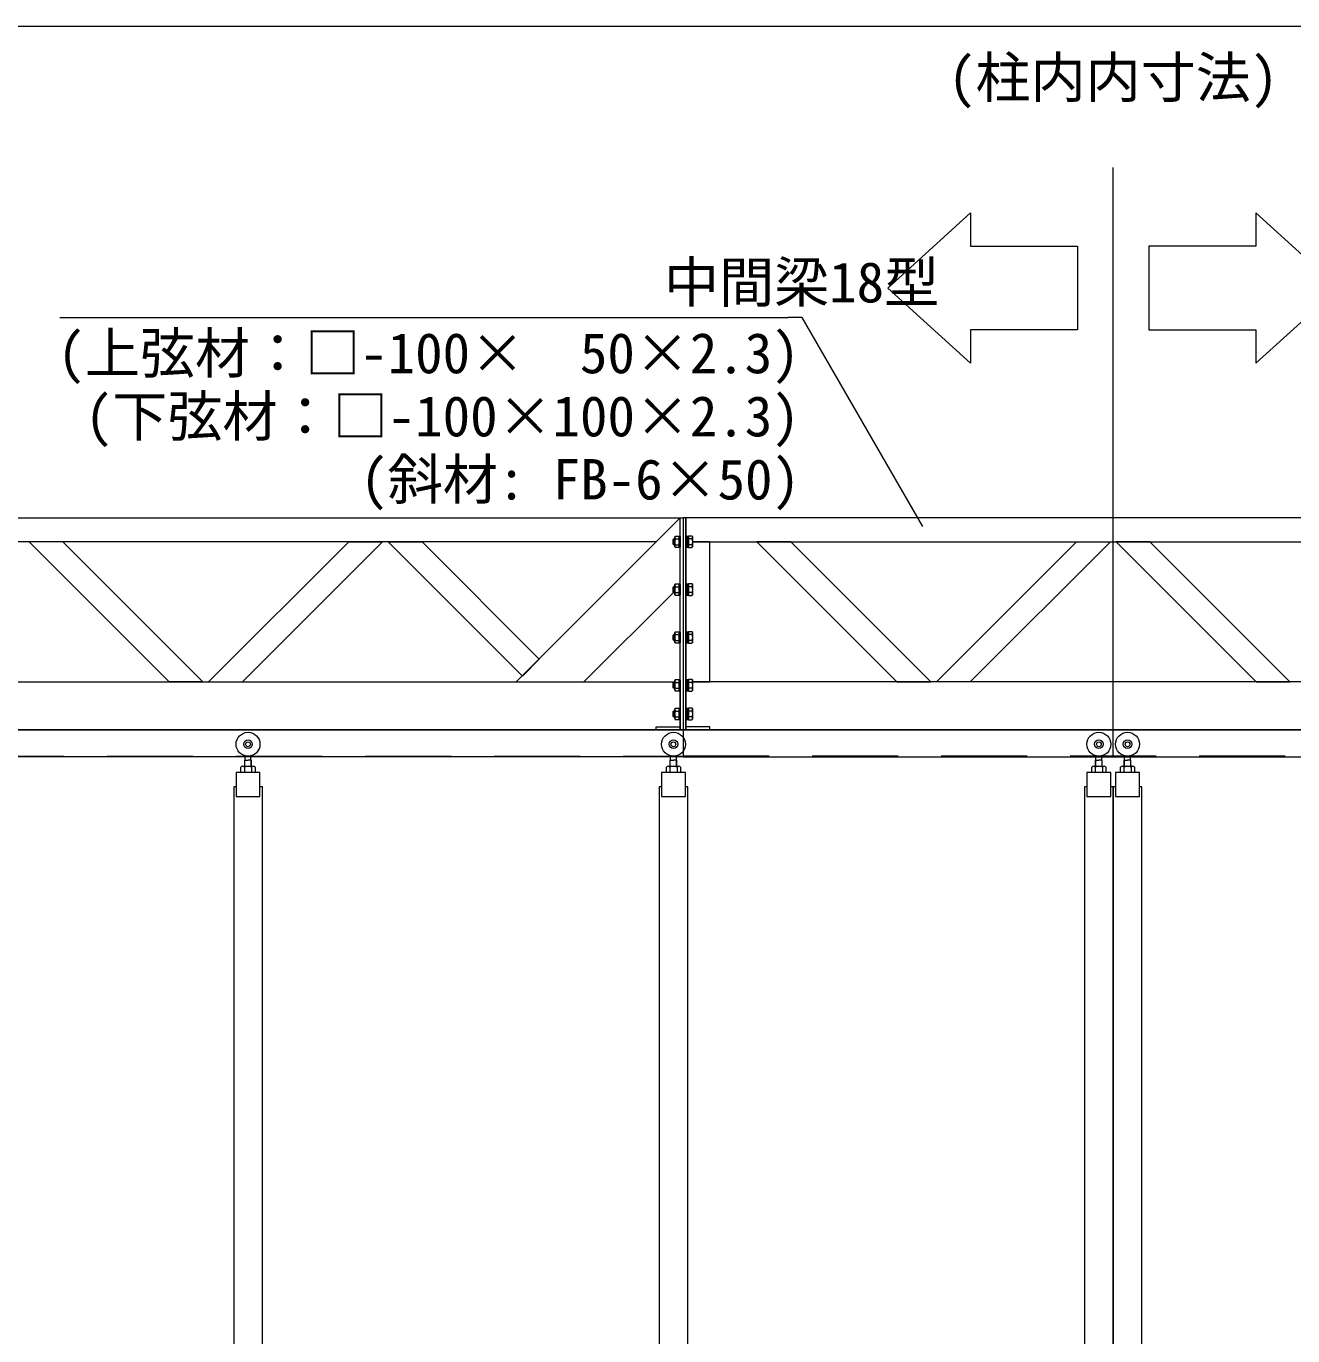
# Model space of a CAD drawing. Units: millimetres, scale not verified. Extents: x -35488 to -11338, y -17325 to 17325.
# Drawn here: x -29722 to -27072, y 7599 to 10339 of the extents above; entities that cross this region are included whole.
import ezdxf
from ezdxf.enums import TextEntityAlignment as Align

# ---------------------------------------------------------------- set-up
doc = ezdxf.new("R2010")
doc.units = ezdxf.units.MM
doc.header["$LTSCALE"] = 150
doc.linetypes.add('CHAIN2', pattern=[12, 9, -1, 1, -1])
doc.linetypes.add('DASHED1', pattern=[1.8, 1.2, -0.6])
for name, color, linetype, lineweight in [('0-6_ﾎﾞﾙﾄ類', 2, 'Continuous', 18), ('0-B_寸法', 3, 'Continuous', 18), ('1-0_中央走行棒', 7, 'Continuous', 18), ('1-1_中央走行棒右', 7, 'Continuous', 18), ('1-2_中央走行棒左', 7, 'Continuous', 18), ('1-3_中間梁18', 7, 'Continuous', 18), ('1-4_通芯', 1, 'CHAIN2', 18), ('1-5_吊車', 4, 'DASHED1', 9), ('1-9_文字', 7, 'Continuous', 18), ('1-B_連結用梁45', 7, 'Continuous', 18)]:
    doc.layers.add(name, color=color, linetype=linetype, lineweight=lineweight)
doc.styles.add('ＭＳ ゴシック', font='')
doc.styles.get('ＭＳ ゴシック').set_extended_font_data('MS Gothic')

msp = doc.modelspace()

# ---------------------------------------------------------------- linework, layer by layer
at = {"layer": '0-6_ﾎﾞﾙﾄ類'}
for p, q in [((-28366.8, 9267), (-28368.8, 9265)), ((-28368.8, 9255), (-28368.8, 9265)), ((-28365.4, 9265.8), (-28368, 9265.8)), ((-28366.8, 9253), (-28366.8, 9267)), ((-28365.4, 9267), (-28366.8, 9267)), ((-28365.4, 9270.5), (-28363.8, 9272.1)), ((-28365.4, 9249.5), (-28365.4, 9270.5)), ((-28363.8, 9266.1), (-28356.4, 9266.1)), ((-28336.8, 9260.8), (-28339.8, 9260)), ((-28336.8, 9260), (-28339.8, 9259.2)), ((-28329.5, 9266.1), (-28336.8, 9266.1)), ((-28327.8, 9270.5), (-28329.5, 9272.1)), ((-28327.8, 9249.5), (-28327.8, 9270.5)), ((-28366.8, 9253), (-28368.8, 9255)), ((-28365.4, 9254.2), (-28368, 9254.2)), ((-28365.4, 9253), (-28366.8, 9253)), ((-28365.4, 9249.5), (-28363.8, 9247.9)), ((-28363.8, 9253.9), (-28356.4, 9253.9)), ((-28329.5, 9253.9), (-28336.8, 9253.9)), ((-28327.8, 9249.5), (-28329.5, 9247.9)), ((-28366.8, 9167), (-28368.8, 9165)), ((-28368.8, 9155), (-28368.8, 9165)), ((-28366.8, 9153), (-28368.8, 9155)), ((-28365.4, 9165.8), (-28368, 9165.8)), ((-28365.4, 9154.2), (-28368, 9154.2)), ((-28366.8, 9153), (-28366.8, 9167)), ((-28365.4, 9167), (-28366.8, 9167)), ((-28365.4, 9153), (-28366.8, 9153)), ((-28365.4, 9170.5), (-28363.8, 9172.1)), ((-28365.4, 9149.5), (-28365.4, 9170.5)), ((-28365.4, 9149.5), (-28363.8, 9147.9)), ((-28363.8, 9166.1), (-28356.4, 9166.1)), ((-28363.8, 9153.9), (-28356.4, 9153.9)), ((-28336.8, 9160.8), (-28339.8, 9160)), ((-28336.8, 9160), (-28339.8, 9159.2)), ((-28329.5, 9166.1), (-28336.8, 9166.1)), ((-28329.5, 9153.9), (-28336.8, 9153.9)), ((-28327.8, 9170.5), (-28329.5, 9172.1)), ((-28327.8, 9149.5), (-28329.5, 9147.9)), ((-28327.8, 9149.5), (-28327.8, 9170.5)), ((-28366.8, 9067), (-28368.8, 9065)), ((-28366.8, 9053), (-28366.8, 9067)), ((-28365.4, 9067), (-28366.8, 9067)), ((-28365.4, 9070.5), (-28363.8, 9072.1)), ((-28365.4, 9049.5), (-28365.4, 9070.5)), ((-28327.8, 9070.5), (-28329.5, 9072.1)), ((-28327.8, 9049.5), (-28327.8, 9070.5)), ((-28368.8, 9055), (-28368.8, 9065)), ((-28366.8, 9053), (-28368.8, 9055)), ((-28365.4, 9065.8), (-28368, 9065.8)), ((-28365.4, 9054.2), (-28368, 9054.2)), ((-28365.4, 9053), (-28366.8, 9053)), ((-28365.4, 9049.5), (-28363.8, 9047.9)), ((-28363.8, 9066.1), (-28356.4, 9066.1)), ((-28363.8, 9053.9), (-28356.4, 9053.9)), ((-28336.8, 9060.8), (-28339.8, 9060)), ((-28336.8, 9060), (-28339.8, 9059.2)), ((-28329.5, 9066.1), (-28336.8, 9066.1)), ((-28329.5, 9053.9), (-28336.8, 9053.9)), ((-28327.8, 9049.5), (-28329.5, 9047.9)), ((-28366.8, 8967), (-28368.8, 8965)), ((-28368.8, 8955), (-28368.8, 8965)), ((-28365.4, 8965.8), (-28368, 8965.8)), ((-28366.8, 8953), (-28366.8, 8967)), ((-28365.4, 8967), (-28366.8, 8967)), ((-28365.4, 8970.5), (-28363.8, 8972.1)), ((-28365.4, 8949.5), (-28365.4, 8970.5)), ((-28363.8, 8966.1), (-28356.4, 8966.1)), ((-28336.8, 8960.8), (-28339.8, 8960)), ((-28336.8, 8960), (-28339.8, 8959.2)), ((-28329.5, 8966.1), (-28336.8, 8966.1)), ((-28327.8, 8970.5), (-28329.5, 8972.1)), ((-28327.8, 8949.5), (-28327.8, 8970.5)), ((-28366.8, 8953), (-28368.8, 8955)), ((-28365.4, 8954.2), (-28368, 8954.2)), ((-28365.4, 8953), (-28366.8, 8953)), ((-28365.4, 8949.5), (-28363.8, 8947.9)), ((-28363.8, 8953.9), (-28356.4, 8953.9)), ((-28329.5, 8953.9), (-28336.8, 8953.9)), ((-28327.8, 8949.5), (-28329.5, 8947.9)), ((-28366.8, 8907), (-28368.8, 8905)), ((-28368.8, 8895), (-28368.8, 8905)), ((-28365.4, 8905.8), (-28368, 8905.8)), ((-28366.8, 8893), (-28366.8, 8907)), ((-28365.4, 8907), (-28366.8, 8907)), ((-28365.4, 8910.5), (-28363.8, 8912.1)), ((-28365.4, 8889.5), (-28365.4, 8910.5)), ((-28363.8, 8906.1), (-28356.4, 8906.1)), ((-28329.5, 8906.1), (-28336.8, 8906.1)), ((-28327.8, 8910.5), (-28329.5, 8912.1)), ((-28327.8, 8889.5), (-28327.8, 8910.5)), ((-28366.8, 8893), (-28368.8, 8895)), ((-28365.4, 8894.2), (-28368, 8894.2)), ((-28365.4, 8893), (-28366.8, 8893)), ((-28365.4, 8889.5), (-28363.8, 8887.9)), ((-28363.8, 8893.9), (-28356.4, 8893.9)), ((-28336.8, 8900.8), (-28339.8, 8900)), ((-28336.8, 8900), (-28339.8, 8899.2)), ((-28329.5, 8893.9), (-28336.8, 8893.9)), ((-28327.8, 8889.5), (-28329.5, 8887.9)), ((-29269.2, 8790.6), (-29247, 8790.6)), ((-29269.2, 8790.6), (-29265.6, 8790.6)), ((-29265.6, 8788.6), (-29265.6, 8777.6)), ((-29250.6, 8790.6), (-29247, 8790.6)), ((-29250.6, 8788.6), (-29250.6, 8777.6)), ((-28379.2, 8790.6), (-28357, 8790.6)), ((-28379.2, 8790.6), (-28375.6, 8790.6)), ((-28375.6, 8788.6), (-28375.6, 8777.6)), ((-28360.6, 8790.6), (-28357, 8790.6)), ((-28360.6, 8788.6), (-28360.6, 8777.6)), ((-27489.2, 8790.6), (-27467, 8790.6)), ((-27489.2, 8790.6), (-27485.6, 8790.6)), ((-27485.6, 8788.6), (-27485.6, 8777.6)), ((-27470.6, 8790.6), (-27467, 8790.6)), ((-27470.6, 8788.6), (-27470.6, 8777.6)), ((-27429.2, 8790.6), (-27407, 8790.6)), ((-27429.2, 8790.6), (-27425.6, 8790.6)), ((-27425.6, 8788.6), (-27425.6, 8777.6)), ((-27410.6, 8790.6), (-27407, 8790.6)), ((-27410.6, 8788.6), (-27410.6, 8777.6))]:
    msp.add_line(p, q, dxfattribs=at)
for points in [[(-28363.8, 9272.1), (-28356.4, 9272.1), (-28356.4, 9247.9), (-28363.8, 9247.9)], [(-28329.5, 9272.1), (-28336.8, 9272.1), (-28336.8, 9247.9), (-28329.5, 9247.9)], [(-28363.8, 9172.1), (-28356.4, 9172.1), (-28356.4, 9147.9), (-28363.8, 9147.9)], [(-28329.5, 9172.1), (-28336.8, 9172.1), (-28336.8, 9147.9), (-28329.5, 9147.9)], [(-28363.8, 9072.1), (-28356.4, 9072.1), (-28356.4, 9047.9), (-28363.8, 9047.9)], [(-28329.5, 9072.1), (-28336.8, 9072.1), (-28336.8, 9047.9), (-28329.5, 9047.9)], [(-28363.8, 8972.1), (-28356.4, 8972.1), (-28356.4, 8947.9), (-28363.8, 8947.9)], [(-28329.5, 8972.1), (-28336.8, 8972.1), (-28336.8, 8947.9), (-28329.5, 8947.9)], [(-28363.8, 8912.1), (-28356.4, 8912.1), (-28356.4, 8887.9), (-28363.8, 8887.9)], [(-28329.5, 8912.1), (-28336.8, 8912.1), (-28336.8, 8887.9), (-28329.5, 8887.9)], [(-29243.4, 8788.6), (-29243.4, 8777.6), (-29272.9, 8777.6), (-29272.9, 8788.6)], [(-28353.4, 8788.6), (-28353.4, 8777.6), (-28382.9, 8777.6), (-28382.9, 8788.6)], [(-27463.4, 8788.6), (-27463.4, 8777.6), (-27492.9, 8777.6), (-27492.9, 8788.6)], [(-27403.4, 8788.6), (-27403.4, 8777.6), (-27432.9, 8777.6), (-27432.9, 8788.6)]]:
    msp.add_lwpolyline(points, dxfattribs=at)
for points in [[(-28356.4, 9249), (-28356.4, 9271), (-28354.1, 9271), (-28354.1, 9249)], [(-28339.8, 9271), (-28339.8, 9249), (-28342.1, 9249), (-28342.1, 9271)], [(-28339.8, 9271.4), (-28339.8, 9248.7), (-28336.8, 9248.7), (-28336.8, 9271.4)], [(-28356.4, 9149), (-28356.4, 9171), (-28354.1, 9171), (-28354.1, 9149)], [(-28339.8, 9171), (-28339.8, 9149), (-28342.1, 9149), (-28342.1, 9171)], [(-28339.8, 9171.3), (-28339.8, 9148.6), (-28336.8, 9148.6), (-28336.8, 9171.3)], [(-28356.4, 9049), (-28356.4, 9071), (-28354.1, 9071), (-28354.1, 9049)], [(-28339.8, 9071), (-28339.8, 9049), (-28342.1, 9049), (-28342.1, 9071)], [(-28339.8, 9071.4), (-28339.8, 9048.6), (-28336.8, 9048.6), (-28336.8, 9071.4)], [(-28356.4, 8949), (-28356.4, 8971), (-28354.1, 8971), (-28354.1, 8949)], [(-28339.8, 8971), (-28339.8, 8949), (-28342.1, 8949), (-28342.1, 8971)], [(-28339.8, 8971.4), (-28339.8, 8948.7), (-28336.8, 8948.7), (-28336.8, 8971.4)], [(-28356.4, 8889), (-28356.4, 8911), (-28354.1, 8911), (-28354.1, 8889)], [(-28339.8, 8911), (-28339.8, 8889), (-28342.1, 8889), (-28342.1, 8911)], [(-28339.8, 8911.4), (-28339.8, 8888.7), (-28336.8, 8888.7), (-28336.8, 8911.4)]]:
    msp.add_lwpolyline(points, close=True, dxfattribs=at)
for centre, radius, start, end in [((-28353.3, 9260), 12.1, 150, 210), ((-28360.8, 9269.1), 4.29, 135, 225), ((-28332.5, 9269.1), 4.29, 315, 45), ((-28339.9, 9260), 12.1, 330, 30), ((-28360.8, 9250.9), 4.29, 135, 225), ((-28332.5, 9250.9), 4.29, 315, 45), ((-28353.3, 9160), 12.1, 150, 210), ((-28360.8, 9169.1), 4.29, 135, 225), ((-28360.8, 9150.9), 4.29, 135, 225), ((-28332.5, 9169.1), 4.29, 315, 45), ((-28332.5, 9150.9), 4.29, 315, 45), ((-28339.9, 9160), 12.1, 330, 30), ((-28360.8, 9069.1), 4.29, 135, 225), ((-28332.5, 9069.1), 4.29, 315, 45), ((-28353.3, 9060), 12.1, 150, 210), ((-28360.8, 9050.9), 4.29, 135, 225), ((-28332.5, 9050.9), 4.29, 315, 45), ((-28339.9, 9060), 12.1, 330, 30), ((-28353.3, 8960), 12.1, 150, 210), ((-28360.8, 8969.1), 4.29, 135, 225), ((-28332.5, 8969.1), 4.29, 315, 45), ((-28339.9, 8960), 12.1, 330, 30), ((-28360.8, 8950.9), 4.29, 135, 225), ((-28332.5, 8950.9), 4.29, 315, 45), ((-28353.3, 8900), 12.1, 150, 210), ((-28360.8, 8909.1), 4.29, 135, 225), ((-28332.5, 8909.1), 4.29, 315, 45), ((-28339.9, 8900), 12.1, 330, 30), ((-28360.8, 8890.9), 4.29, 135, 225), ((-28332.5, 8890.9), 4.29, 315, 45), ((-29269.2, 8786.3), 4.29, 32.227, 147.773), ((-29258.1, 8775.5), 15.1, 60.137, 119.863), ((-29247, 8786.3), 4.29, 32.227, 147.773), ((-28379.2, 8786.3), 4.29, 32.227, 147.773), ((-28368.1, 8775.5), 15.1, 60.137, 119.863), ((-28357, 8786.3), 4.29, 32.227, 147.773), ((-27489.2, 8786.3), 4.29, 32.227, 147.773), ((-27478.1, 8775.5), 15.1, 60.137, 119.863), ((-27467, 8786.3), 4.29, 32.227, 147.773), ((-27429.2, 8786.3), 4.29, 32.227, 147.773), ((-27418.1, 8775.5), 15.1, 60.137, 119.863), ((-27407, 8786.3), 4.29, 32.227, 147.773)]:
    msp.add_arc(centre, radius, start, end, dxfattribs=at)
at = {"layer": '0-B_寸法'}
msp.add_line((-32782.1, 10338.6), (-22114.1, 10338.6), dxfattribs=at)
at = {"layer": '1-0_中央走行棒'}
for points in [[(-29283.1, 8727.6), (-29233.1, 8727.6), (-29233.1, 8777.6), (-29283.1, 8777.6)], [(-28393.1, 8727.6), (-28343.1, 8727.6), (-28343.1, 8777.6), (-28393.1, 8777.6)]]:
    msp.add_lwpolyline(points, close=True, dxfattribs=at)
for points in [[(-29283.1, 8747.6), (-29288.1, 8747.6), (-29288.1, 7415.6)], [(-29228.1, 7415.6), (-29228.1, 8747.6), (-29233.1, 8747.6)], [(-28393.1, 8747.6), (-28398.1, 8747.6), (-28398.1, 7415.6)], [(-28338.1, 7415.6), (-28338.1, 8747.6), (-28343.1, 8747.6)]]:
    msp.add_lwpolyline(points, dxfattribs=at)
at = {"layer": '1-1_中央走行棒右'}
msp.add_lwpolyline([(-27443.1, 8727.6), (-27393.1, 8727.6), (-27393.1, 8777.6), (-27443.1, 8777.6)], close=True, dxfattribs=at)
for points in [[(-27443.1, 8747.6), (-27448.1, 8747.6), (-27448.1, 7327.6)], [(-27388.1, 7415.6), (-27388.1, 8747.6), (-27393.1, 8747.6)]]:
    msp.add_lwpolyline(points, dxfattribs=at)
at = {"layer": '1-2_中央走行棒左'}
msp.add_lwpolyline([(-27503.1, 8727.6), (-27453.1, 8727.6), (-27453.1, 8777.6), (-27503.1, 8777.6)], close=True, dxfattribs=at)
for points in [[(-27503.1, 8747.6), (-27508.1, 8747.6), (-27508.1, 7415.6)], [(-27448.1, 7327.6), (-27448.1, 8747.6), (-27453.1, 8747.6)]]:
    msp.add_lwpolyline(points, dxfattribs=at)
at = {"layer": '1-3_中間梁18'}
for p, q in [((-28342.1, 9260), (-28342.1, 8967)), ((-28327.8, 9260), (-26568.8, 9260)), ((-26565.4, 8967), (-28327.8, 8967))]:
    msp.add_line(p, q, dxfattribs=at)
at = {"layer": '1-3_中間梁18', "color": 4, "linetype": 'DASHED1', "lineweight": 9}
msp.add_line((-26548.1, 8811.6), (-28348.1, 8811.6), dxfattribs=at)
at = {"layer": '1-3_中間梁18'}
for points in [[(-28348.1, 8867), (-28342.1, 8867), (-28342.1, 9310), (-28348.1, 9310)], [(-28122.8, 9260), (-28193.5, 9260), (-27900.5, 8967), (-27829.8, 8967)], [(-27524.8, 9260), (-27454.1, 9260), (-27747.1, 8967), (-27817.8, 8967)], [(-27371.4, 9260), (-27442.1, 9260), (-27149.1, 8967), (-27078.4, 8967)], [(-28348.1, 8810), (-26548.1, 8810), (-26548.1, 8867), (-28348.1, 8867)], [(-28292.1, 8867), (-28292.1, 8873), (-28342.1, 8873), (-28342.1, 8867)]]:
    msp.add_lwpolyline(points, close=True, dxfattribs=at)
for points in [[(-26554.1, 9260), (-26554.1, 9310), (-28342.1, 9310), (-28342.1, 9260)], [(-28327.8, 8967), (-28292.1, 8967), (-28292.1, 9260), (-28327.8, 9260)], [(-28342.1, 8967), (-28342.1, 8867), (-26554.1, 8867), (-26554.1, 8967)]]:
    msp.add_lwpolyline(points, dxfattribs=at)
at = {"layer": '1-4_通芯'}
msp.add_line((-27448.1, 8810), (-27448.1, 10043.1), dxfattribs=at)
at = {"layer": '1-5_吊車', "color": 7, "linetype": 'Continuous', "lineweight": 18}
for p, q in [((-29264.8, 8790.6), (-29264.8, 8803.6)), ((-29264.4, 8803.6), (-29264.4, 8812.4)), ((-29251.9, 8803.6), (-29251.9, 8812.4)), ((-29251.4, 8790.6), (-29251.4, 8803.6)), ((-28374.8, 8790.6), (-28374.8, 8803.6)), ((-28374.4, 8803.6), (-28374.4, 8812.4)), ((-28361.9, 8803.6), (-28361.9, 8812.4)), ((-28361.4, 8790.6), (-28361.4, 8803.6)), ((-27484.8, 8790.6), (-27484.8, 8803.6)), ((-27484.4, 8803.6), (-27484.4, 8812.4)), ((-27471.9, 8803.6), (-27471.9, 8812.4)), ((-27471.4, 8790.6), (-27471.4, 8803.6)), ((-27424.8, 8790.6), (-27424.8, 8803.6)), ((-27424.4, 8803.6), (-27424.4, 8812.4)), ((-27411.9, 8803.6), (-27411.9, 8812.4)), ((-27411.4, 8790.6), (-27411.4, 8803.6)), ((-29266, 8790.6), (-29266, 8790.6)), ((-29250.2, 8790.6), (-29250.2, 8790.6)), ((-28376.1, 8790.6), (-28376.1, 8790.6)), ((-28360.2, 8790.6), (-28360.2, 8790.6)), ((-27486.1, 8790.6), (-27486.1, 8790.6)), ((-27470.2, 8790.6), (-27470.2, 8790.6)), ((-27426.1, 8790.6), (-27426.1, 8790.6)), ((-27410.2, 8790.6), (-27410.2, 8790.6))]:
    msp.add_line(p, q, dxfattribs=at)
for points in [[(-29266, 8790.6), (-29265.1, 8790.6), (-29265.1, 8803.6), (-29258.1, 8803.6)], [(-29250.2, 8790.6), (-29251.1, 8790.6), (-29251.1, 8803.6), (-29258.1, 8803.6)], [(-28376.1, 8790.6), (-28375.1, 8790.6), (-28375.1, 8803.6), (-28368.1, 8803.6)], [(-28360.2, 8790.6), (-28361.1, 8790.6), (-28361.1, 8803.6), (-28368.1, 8803.6)], [(-27486.1, 8790.6), (-27485.1, 8790.6), (-27485.1, 8803.6), (-27478.1, 8803.6)], [(-27470.2, 8790.6), (-27471.1, 8790.6), (-27471.1, 8803.6), (-27478.1, 8803.6)], [(-27426.1, 8790.6), (-27425.1, 8790.6), (-27425.1, 8803.6), (-27418.1, 8803.6)], [(-27410.2, 8790.6), (-27411.1, 8790.6), (-27411.1, 8803.6), (-27418.1, 8803.6)]]:
    msp.add_lwpolyline(points, dxfattribs=at)
for centre, radius in [((-29258.1, 8836.6), 25), ((-28368.1, 8836.6), 25), ((-27478.1, 8836.6), 25), ((-27418.1, 8836.6), 25), ((-29258.1, 8836.6), 9), ((-29258.1, 8836.6), 5), ((-28368.1, 8836.6), 9), ((-28368.1, 8836.6), 5), ((-27478.1, 8836.6), 9), ((-27478.1, 8836.6), 5), ((-27418.1, 8836.6), 9), ((-27418.1, 8836.6), 5)]:
    msp.add_circle(centre, radius, dxfattribs=at)
at = {"layer": '1-9_文字'}
for p, q in [((-29651.9, 9729), (-28128.4, 9729)), ((-28098.5, 9729), (-28128.4, 9729)), ((-27846.2, 9292), (-28098.5, 9729))]:
    msp.add_line(p, q, dxfattribs=at)
for points in [[(-27919.9, 9790.9), (-27746.6, 9947.9), (-27746.6, 9878.4), (-27522.6, 9878.4), (-27522.6, 9703.2), (-27746.6, 9703.2), (-27746.6, 9633.7)], [(-26976.3, 9790.9), (-27149.6, 9947.9), (-27149.6, 9878.4), (-27373.6, 9878.4), (-27373.6, 9703.2), (-27149.6, 9703.2), (-27149.6, 9633.7)]]:
    msp.add_lwpolyline(points, close=True, dxfattribs=at)
at = {"layer": '1-B_連結用梁45'}
for p, q in [((-31254.1, 9310), (-28354.1, 9310)), ((-28404.1, 9260), (-31233.9, 9260)), ((-29645.5, 9260), (-29716.2, 9260)), ((-29423.2, 8967), (-29716.2, 9260)), ((-29352.5, 8967), (-29645.5, 9260)), ((-29340.5, 8967), (-29047.5, 9260)), ((-29269.8, 8967), (-28976.8, 9260)), ((-29047.5, 9260), (-28976.8, 9260)), ((-28964.8, 9260), (-28894.1, 9260)), ((-32948.1, 8967), (-28365.4, 8967)), ((-29352.5, 8967), (-29423.2, 8967)), ((-29340.5, 8967), (-29269.8, 8967))]:
    msp.add_line(p, q, dxfattribs=at)
at = {"layer": '1-B_連結用梁45', "color": 4, "linetype": 'DASHED1', "lineweight": 9}
msp.add_line((-32793.1, 8811.6), (-28348.1, 8811.6), dxfattribs=at)
at = {"layer": '1-B_連結用梁45'}
for points in [[(-28354.1, 9168.6), (-28354.1, 9310), (-28697.1, 8967.1), (-28555.7, 8967.1), (-28368.3, 9154.4)], [(-28894.1, 9260), (-28648.8, 9014.6), (-28684.1, 8979.3), (-28964.8, 9260)], [(-28354.1, 8967), (-28354.1, 8867), (-32548.1, 8867)], [(-31948.1, 8867), (-28348.1, 8867), (-28348.1, 8810), (-31948.1, 8810), (-31948.1, 8813)]]:
    msp.add_lwpolyline(points, dxfattribs=at)
for points in [[(-28348.1, 8867), (-28354.1, 8867), (-28354.1, 9310), (-28348.1, 9310)], [(-28404.1, 8867), (-28404.1, 8873), (-28354.1, 8873), (-28354.1, 8867)]]:
    msp.add_lwpolyline(points, close=True, dxfattribs=at)

# ---------------------------------------------------------------- texts
at = {"layer": '0-B_寸法', "style": 'ＭＳ ゴシック'}
msp.add_text('(柱内内寸法)', height=84.46, dxfattribs=at).set_placement((-27793.7, 10163.9), align=Align.BOTTOM_LEFT)
at = {"layer": '1-9_文字', "style": 'ＭＳ ゴシック'}
for s, p in [('                      中間梁18型', (-29651.9, 9735.5)), ('(上弦材：□-100×  50×2.3)', (-29656.9, 9587.3)), ('(下弦材：□-100×100×2.3)', (-29599.3, 9455.3)), ('(斜材: FB-6×50)', (-29023.3, 9323.3))]:
    msp.add_text(s, height=84.46, dxfattribs=at).set_placement(p, align=Align.BOTTOM_LEFT)

doc.saveas('drawing.dxf')
